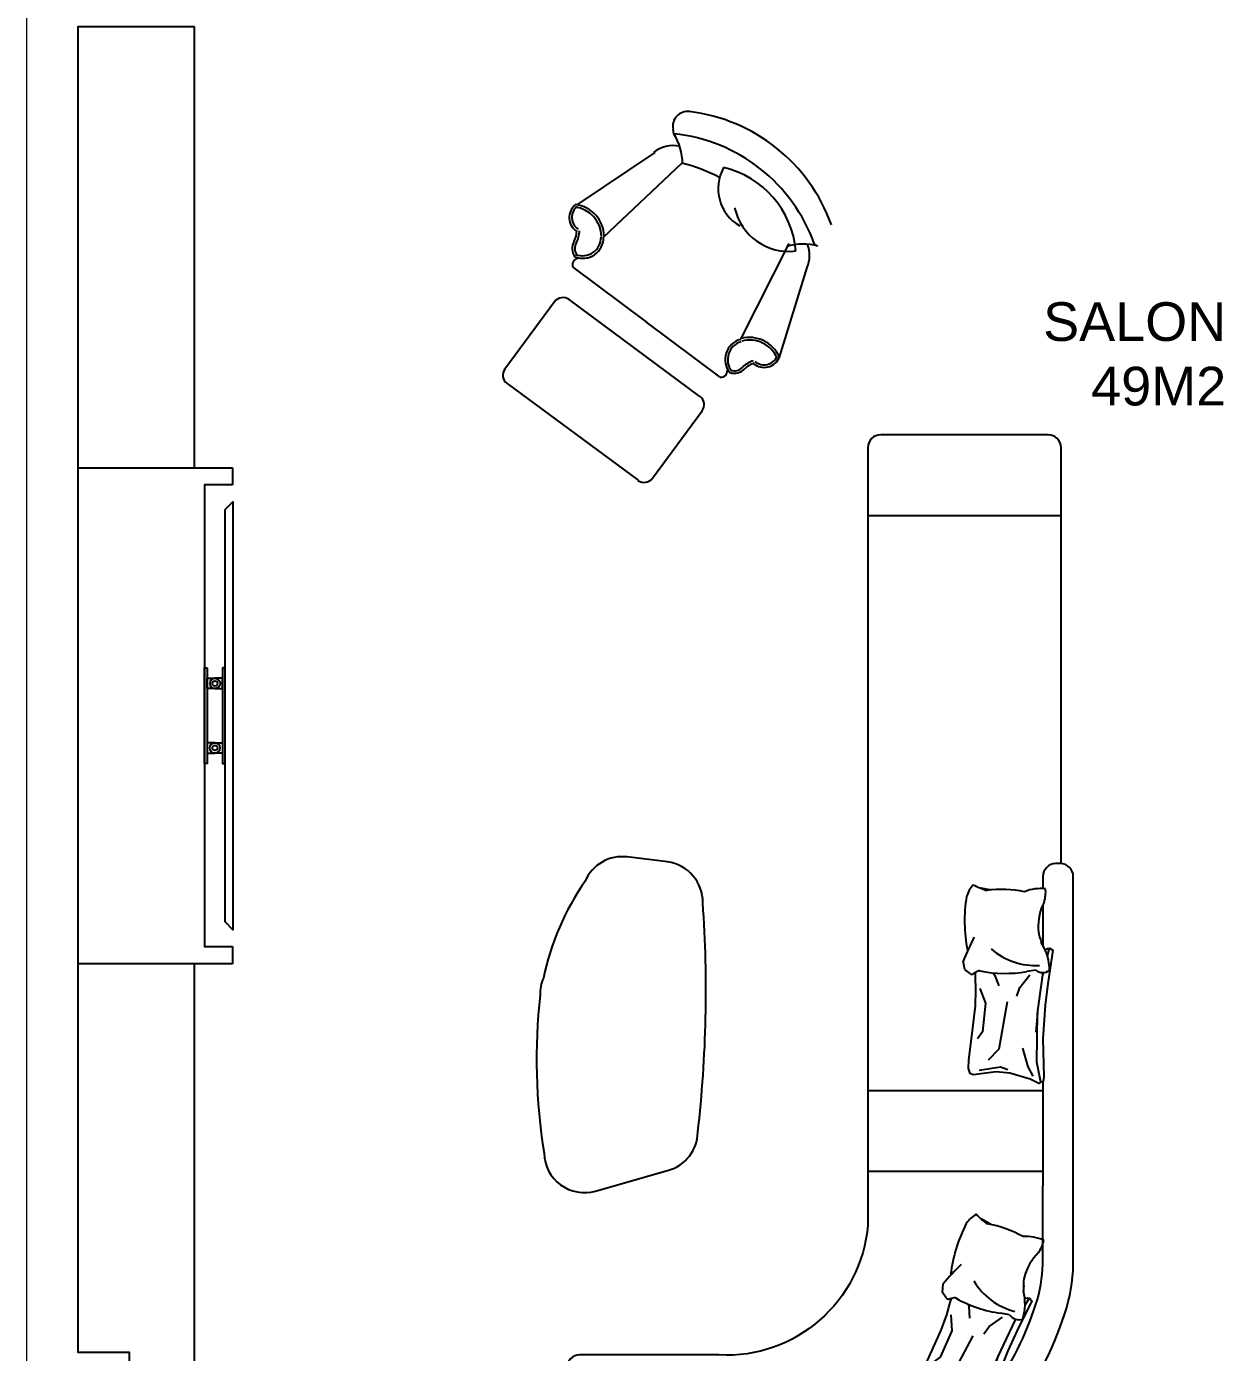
# Model space of a CAD drawing. Header units: millimetres. Extents: x 694231 to 734331, y 4486031 to 4541543.
# Drawn here: x 725363 to 725827, y 4491670 to 4492185 of the extents above; entities that cross this region are included whole.
import ezdxf

# ---------------------------------------------------------------- set-up
doc = ezdxf.new("R2010")
doc.units = ezdxf.units.MM
doc.layers.add('_P3_S_Duvar_Ç', color=7, linetype='Continuous', lineweight=30)
doc.layers.add('DBM_w_sld', color=111, linetype='Continuous', lineweight=20)
doc.layers.add('A-TEFRIS', color=251, linetype='Continuous')
doc.styles.get("Standard").update_dxf_attribs({"font": 'arial.ttf'})

# ---------------------------------------------------------------- blocks, each defined once
blk = doc.blocks.new('derr')
at = {"layer": 'A-TEFRIS'}
for p, q in [((729083.23, 4490606.98, 3.82), (729083.76, 4490603.52, 3.82)), ((729216.86, 4490596.83, 3.82), (729216.3, 4490593.38, 3.82)), ((729052.06, 4490589.18, 3.82), (729051.24, 4490585.09, 3.82)), ((729181.73, 4490589.46, 3.82), (729179.7, 4490585.81, 3.82)), ((729084.55, 4490581.57, 3.82), (729082.98, 4490579.55, 3.82)), ((729083.64, 4490584.53, 3.82), (729084.64, 4490582.75, 3.82)), ((729082.98, 4490579.55, 3.82), (729079.66, 4490578.81, 3.82)), ((729210.36, 4490575.34, 3.82), (729210.77, 4490573.34, 3.82)), ((729208.21, 4490570.8, 3.82), (729204.82, 4490571.12, 3.82)), ((729210.32, 4490572.24, 3.82), (729208.21, 4490570.8, 3.82)), ((729247.32, 4490563.56, 3.82), (729243.49, 4490561.9, 3.82)), ((729279.72, 4490548.1, 3.82), (729277.18, 4490545.69, 3.82)), ((729257.04, 4490532.66, 3.82), (729254.54, 4490534.97, 3.82)), ((729261.5, 4490534.97, 3.82), (729260.62, 4490533.13, 3.82)), ((729259.59, 4490532.52, 3.82), (729257.04, 4490532.66, 3.82))]:
    blk.add_line(p, q, dxfattribs=at)
for points in [[(729041.9, 4490616.82), (728880.57, 4490616.82, 0.414214), (728875.57, 4490611.82), (728875.57, 4490546.86, 0.414214), (728880.57, 4490541.86), (729182.11, 4490541.86, -0.404724), (729232.46, 4490484.07), (729232.46, 4490430.02, 0.414214), (729237.46, 4490425.02), (729308.18, 4490425.02, 0.414214), (729313.18, 4490430.02), (729313.18, 4490481.06, 0.332656), (729216.44, 4490618.3, 0.072261), (729197.34, 4490621.58), (729046.9, 4490621.58, 0.414214), (729041.9, 4490616.58), (729041.9, 4490614.78, 0.414214), (729046.9, 4490609.78), (729051.59, 4490609.78)], [(729246.55, 4490590.27, 0.073864), (729212.79, 4490607.08, 0.071602), (729197.18, 4490609.78), (729166.9, 4490609.78)], [(729263.95, 4490575.67, 0.018818), (729256.88, 4490582.25, 0.018818)], [(729278.85, 4490557.75, 0.036538), (729267.13, 4490572.37)], [(729280.81, 4490554.81, 0.002862), (729280, 4490556.04, 0.002862)], [(729301.38, 4490425.02), (729301.38, 4490481.23, 0.058448), (729298.77, 4490511.03, 0.058448)]]:
    blk.add_lwpolyline(points, format="xyb", dxfattribs=at)
for points in [[(728906.83, 4490541.86), (728906.83, 4490553.31), (728906.83, 4490616.82)], [(729077.69, 4490611.51), (729074.71, 4490612.34), (729075.47, 4490613.59), (729088.38, 4490611.67), (729096.74, 4490610.62), (729109.89, 4490609.76), (729124.59, 4490610.12), (729126.36, 4490609.87), (729126.63, 4490608.94)], [(729075.47, 4490610.25), (729074.85, 4490611.54), (729074.71, 4490612.34)], [(729057.85, 4490609.78), (729073.65, 4490609.78)], [(729126.63, 4490608.94), (729118.96, 4490607.37), (729099.97, 4490607.73), (729095.24, 4490608.35), (729084.15, 4490609.91)], [(729084.15, 4490609.78), (729085.06, 4490609.78)], [(729126.63, 4490608.94), (729127.12, 4490608.2), (729125.53, 4490604.82), (729123.22, 4490596.95), (729122.64, 4490591.7), (729123.78, 4490582.74), (729123.35, 4490581.54), (729121.37, 4490580.9), (729117.97, 4490580.98), (729109.83, 4490582.13), (729097.08, 4490583.63), (729090.79, 4490583.8), (729085.81, 4490583.59), (729084.16, 4490583.6)], [(729107.31, 4490607.17), (729099.74, 4490607.76)], [(729109.46, 4490609.78), (729111.02, 4490609.78)], [(729124.28, 4490605.99), (729120.76, 4490604.08), (729113.45, 4490602.02)], [(729126.39, 4490609.78), (729166.9, 4490609.78)], [(729129.9, 4490541.86), (729129.9, 4490553.31), (729129.9, 4490609.78)], [(729161.16, 4490541.86), (729161.16, 4490553.31), (729161.16, 4490609.78)], [(729093.34, 4490599.72), (729089.98, 4490600.82), (729084.97, 4490604.72)], [(729210.47, 4490602.33), (729210.28, 4490603.75), (729210.4, 4490604.55)], [(729212.98, 4490602.85), (729210.4, 4490604.55), (729211.5, 4490605.51), (729223.2, 4490599.72), (729230.83, 4490596.15), (729243.09, 4490591.29), (729257.19, 4490587.13), (729258.8, 4490586.35), (729258.76, 4490585.38)], [(729117.96, 4490588.66), (729113.78, 4490592.81), (729095.39, 4490596.08)], [(729121.91, 4490596.21), (729120.78, 4490593.39), (729122.17, 4490585.02)], [(729258.76, 4490585.38), (729250.99, 4490586.24), (729233.02, 4490592.41), (729228.71, 4490594.45), (729218.63, 4490599.34)], [(729084.26, 4490590.41), (729085.04, 4490591.03), (729089.3, 4490592.63)], [(729224.25, 4490586.82), (729221.39, 4490588.9), (729217.83, 4490594.15)], [(729239.83, 4490589.63), (729232.81, 4490592.51)], [(729090.27, 4490585.37), (729096.08, 4490587.54), (729107.11, 4490586.4), (729109.81, 4490584.4)], [(729258.76, 4490585.38), (729259.01, 4490584.53), (729256.46, 4490581.8), (729251.85, 4490575.02), (729249.68, 4490570.2), (729248.02, 4490561.32), (729247.24, 4490560.31), (729245.15, 4490560.31), (729241.95, 4490561.43), (729234.55, 4490565.02), (729222.88, 4490570.36), (729216.94, 4490572.45), (729212.14, 4490573.78), (729210.57, 4490574.29)], [(729212.75, 4490580.75), (729213.69, 4490581.1), (729218.23, 4490581.31)], [(729244.29, 4490568.74), (729241.58, 4490573.97), (729225.09, 4490582.73)], [(729255.62, 4490583.29), (729251.69, 4490582.55), (729244.1, 4490582.84)], [(729216.93, 4490574.11), (729223.12, 4490574.39), (729233.27, 4490569.92), (729235.23, 4490567.18)], [(729250.37, 4490574.71), (729248.42, 4490572.37), (729247.18, 4490563.99)], [(729277.97, 4490556.34), (729278.68, 4490557.59), (729279.26, 4490558.16)], [(729280.28, 4490555.24), (729279.26, 4490558.16), (729280.72, 4490558.25), (729286.51, 4490546.55), (729290.41, 4490539.08), (729297.2, 4490527.78), (729305.88, 4490515.92), (729306.69, 4490514.32), (729306.07, 4490513.57)], [(729279.51, 4490535.66), (729278.51, 4490539.05), (729278.85, 4490545.38)], [(729306.07, 4490513.57), (729300.42, 4490518.97), (729289.88, 4490534.78), (729287.69, 4490539.02), (729282.65, 4490549.02)], [(729306.07, 4490513.57), (729305.75, 4490512.74), (729302.07, 4490512.12), (729294.29, 4490509.53), (729289.64, 4490507.01), (729282.93, 4490500.97), (729281.69, 4490500.64), (729280.04, 4490501.9), (729278.17, 4490504.74), (729274.47, 4490512.08), (729268.43, 4490523.41), (729264.98, 4490528.68), (729261.97, 4490532.65), (729261.04, 4490534)], [(729266.69, 4490537.81), (729267.64, 4490537.52), (729271.39, 4490534.93)], [(729293.6, 4490528.43), (729289.77, 4490534.98)], [(729265.98, 4490530), (729271.07, 4490526.46), (729276.43, 4490516.75), (729276.32, 4490513.39)], [(729284.47, 4490509.13), (729285.49, 4490514.93), (729277.7, 4490531.9)], [(729302.31, 4490513.82), (729298.73, 4490515.62), (729292.87, 4490520.45)], [(729292.93, 4490510.19), (729289.96, 4490509.51), (729283.88, 4490503.6)]]:
    blk.add_lwpolyline(points, dxfattribs=at)
blk.add_lwpolyline([(729168.89, 4490436.19), (729160.85, 4490464.48, 0.329119), (729146.11, 4490475.86, 0.046851), (729057.16, 4490477.8, 0.384612), (729041.26, 4490464.06), (729039.32, 4490448.49, 0.333575), (729048.68, 4490432.15, 0.100377), (729086.29, 4490415.94, 0.108489), (729092.89, 4490414.66, 0.067369), (729154.21, 4490416.22, 0.490028)], format="xyb", close=True, dxfattribs=at)
for centre, radius, start, end in [((729083.43, 4490592.52, 3.82), 19.84, 90.3972, 122.4012), ((729079.64, 4490609.71, 3.82), 4.51, 322.7878, 36.0358), ((729067.68, 4490608.82, 3.82), 16.11, 173.067, 202.4253), ((729053.17, 4490599.24, 3.82), 11.62, 71.3714, 97.3412), ((729066.49, 4490629.02, 3.82), 21.09, 242.8894, 272.2123), ((729067.31, 4490616.25, 3.82), 8.3, 269.9868, 297.8537), ((729072.61, 4490606.31, 3.82), 2.97, 86.4616, 126.1074), ((729054.94, 4490607.03, 3.82), 26.49, 319.2077, 3.1631), ((729202.62, 4490603.36, 3.82), 16.11, 155.1957, 184.554), ((729185.87, 4490598.69, 3.82), 11.62, 53.5001, 79.4699), ((729207.69, 4490622.95, 3.82), 21.09, 225.0181, 254.341), ((729094.82, 4490593.98, 3.82), 42.93, 168.3208, 188.0316), ((729033.57, 4490595.06, 3.82), 50.9, 348.9192, 9.5695), ((729223.9, 4490580.91, 3.82), 42.93, 150.4495, 170.1603), ((729204.55, 4490610.54, 3.82), 8.3, 252.1156, 279.9824), ((729206.55, 4490599.45, 3.82), 2.97, 68.5903, 108.2361), ((729212.61, 4490583.01, 3.82), 19.84, 72.5259, 104.53), ((729214.28, 4490600.53, 3.82), 4.51, 304.9166, 18.1646), ((729189.95, 4490605.56, 3.82), 26.49, 301.3364, 345.2919), ((729165.94, 4490600.73, 3.82), 50.9, 331.0479, 351.6983), ((729027.67, 4490595.47, 3.82), 25.75, 330.4698, 343.1099), ((729060.3, 4490587.54, 3.82), 8.41, 166.4676, 168.74), ((729084.57, 4490585.05, 3.82), 1.07, 167.8503, 209.4987), ((729160.45, 4490602.93, 3.82), 25.75, 312.5986, 325.2386), ((729189.07, 4490585.37, 3.82), 8.41, 148.5963, 150.8687), ((729058.07, 4490591.43, 3.82), 11.77, 227.2936, 253.3835), ((729064.17, 4490638.97, 3.82), 59.58, 260.8512, 280.9028), ((729157.76, 4490760.69, 3.82), 197.94, 243.8108, 246.7629), ((729083.71, 4490582.22, 3.82), 1.07, 322.0896, 29.4987), ((729188.14, 4490589.75, 3.82), 11.77, 209.4224, 235.5122), ((729208.54, 4490633.13, 3.82), 59.58, 242.9799, 263.0315), ((729334.96, 4490720.26, 3.82), 197.94, 225.9395, 228.8916), ((729211.4, 4490575.55, 3.82), 1.07, 149.979, 191.6275), ((729272.36, 4490561.93, 3.82), 16.11, 117.8323, 147.1905), ((729256.22, 4490568.39, 3.82), 11.62, 16.1366, 42.1064), ((729209.72, 4490573.12, 3.82), 1.07, 304.2183, 11.6275), ((729275.65, 4490531.17, 3.82), 42.93, 113.086, 132.7968), ((729288.28, 4490574.42, 3.82), 21.09, 187.6546, 216.9775), ((729252.59, 4490559.91, 3.82), 11.77, 172.0589, 198.1487), ((729238.58, 4490587.18, 3.82), 25.75, 275.2351, 287.8751), ((729250.67, 4490555.85, 3.82), 8.41, 111.2328, 113.5053), ((729278.25, 4490566.47, 3.82), 8.3, 214.7521, 242.6189), ((729295.13, 4490582, 3.82), 59.58, 205.6165, 225.668), ((729273.11, 4490556.44, 3.82), 2.97, 31.2268, 70.8726), ((729267.95, 4490539.7, 3.82), 19.84, 35.1624, 67.1665), ((729263.63, 4490571.37, 3.82), 26.49, 263.9729, 307.9284), ((729279.91, 4490552.61, 3.82), 4.51, 267.5531, 340.8011), ((729448.49, 4490574.53, 3.82), 197.94, 188.576, 191.5281), ((729241.61, 4490582.1, 3.82), 50.9, 293.6844, 314.3348), ((729262.46, 4490534.5, 3.82), 1.07, 112.6155, 154.264), ((729259.65, 4490533.59, 3.82), 1.07, 266.8548, 334.264)]:
    blk.add_arc(centre, radius, start, end, dxfattribs=at)
blk = doc.blocks.new('koltuk')
at = {"layer": 'A-TEFRIS'}
for p, q in [((728958.49, 4490290.19), (728939.19, 4490264.05)), ((729014.9, 4490253.51), (728964.08, 4490291.03)), ((728940.03, 4490258.46), (728990.85, 4490220.93)), ((728932.14, 4490251.07), (728960.74, 4490229.7)), ((728996.44, 4490221.77), (729015.75, 4490247.91)), ((728909.17, 4490243.25), (728898.38, 4490208.52)), ((728905.51, 4490199.23), (728924.36, 4490236.34)), ((728989.34, 4490208.33), (728960.74, 4490229.7)), ((728895.61, 4490199.52), (728895.01, 4490199.58)), ((728947.17, 4490168.1), (728977.42, 4490196.7)), ((728987.72, 4490184.13), (728957.47, 4490163.94)), ((728946.82, 4490167.93), (728947.17, 4490168.1)), ((728950.14, 4490156.63), (728950.49, 4490154.8))]:
    blk.add_line(p, q, dxfattribs=at)
for centre, radius, start, end in [((728961.71, 4490287.82), 4, 53.5572, 143.5572), ((728942.4, 4490261.67), 4, 143.5572, 233.5572), ((728931.89, 4490248.66), 2.43, 84.0587, 186.3168), ((729012.53, 4490250.29), 4, 323.5572, 53.5572), ((728915.13, 4490240.8), 6.44, 49.1647, 157.6939), ((728915.13, 4490240.8), 5.44, 49.1647, 157.6939), ((728916.83, 4490253.47), 8.15, 285.8668, 315.7774), ((728916.83, 4490253.47), 9.15, 285.8668, 315.7774), ((728926.8, 4490243.78), 5.75, 72.682, 135.7774), ((728926.8, 4490243.78), 4.75, 72.682, 135.7774), ((728922.13, 4490244.19), 7.15, 285.8668, 38.5475), ((728922.13, 4490244.19), 8.15, 285.8668, 38.5475), ((728920.76, 4490248.26), 12.63, 203.3962, 285.3959), ((728920.76, 4490248.26), 11.63, 203.3962, 285.3959), ((728993.22, 4490224.15), 4, 233.5572, 323.5572), ((728910.19, 4490203.88), 12.69, 158.5761, 200.1962), ((728985.57, 4490196.78), 8.15, 67.9145, 180.5952), ((728987.1, 4490207.41), 2.43, 280.1452, 22.4033), ((728900.13, 4490221.53), 22.11, 254.6693, 286.3658), ((728905.58, 4490180.75), 21.48, 12.1982, 97.3885), ((728939.19, 4490205.24), 36.51, 185.0126, 256.814), ((728962.82, 4490230.99), 64.91, 208.3771, 208.626), ((728985.57, 4490196.78), 7.15, 67.9145, 180.5952), ((728983.86, 4490201.14), 4.75, 330.6845, 33.7799), ((728983.86, 4490201.14), 5.75, 330.6845, 33.7799), ((728956.79, 4490221.2), 64.91, 199.5146, 264.1173), ((728989.87, 4490196.62), 12.63, 181.0661, 263.0657), ((728989.87, 4490196.62), 11.63, 181.0661, 263.0657), ((728995.98, 4490194.33), 9.15, 150.6845, 180.5952), ((728984.31, 4490189.1), 6.44, 308.7681, 57.2973), ((728995.98, 4490194.33), 8.15, 150.6845, 180.5952), ((728952.13, 4490214.56), 67.02, 199.753, 263.1635), ((728916.27, 4490177.83), 16.71, 330.8376, 59.9785), ((728984.31, 4490189.1), 5.44, 308.7681, 57.2973), ((728962.82, 4490230.99), 64.91, 242.0937, 255.9169), ((728968.93, 4490168.28), 22.11, 180.0962, 211.7926), ((728950.3, 4490173.91), 12.69, 259.0883, 307.8859), ((728944.84, 4490153.72), 5.75, 263.1635, 10.7741)]:
    blk.add_arc(centre, radius, start, end, dxfattribs=at)
blk = doc.blocks.new('salon')
at = {"layer": 'A-TEFRIS'}
blk.add_line((728833.2, 4490266.73), (728773.2, 4490266.73), dxfattribs=at)
for points in [[(728818.2, 4490266.73), (728818.2, 4490076), (728793.22, 4490076), (728793.22, 4490116), (728773.2, 4490116), (728773.2, 4490630.26), (728818.2, 4490630.26)], [(728818.2, 4490630.26), (728818.2, 4490459.14)], [(728773.2, 4490459.14), (728818.2, 4490459.14), (728833.2, 4490459.14)], [(728833.2, 4490459.14), (728833.2, 4490452.52)], [(728833.2, 4490452.52), (728822.32, 4490452.52), (728822.32, 4490273.44), (728833.2, 4490273.44)], [(728833.2, 4490273.44), (728833.2, 4490266.73)]]:
    blk.add_lwpolyline(points, dxfattribs=at)
for points in [[(728830.32, 4490282.98), (728830.32, 4490442.98), (728833.32, 4490445.98), (728833.32, 4490279.98)], [(728823.32, 4490381.48), (728823.32, 4490344.48), (728822.32, 4490344.48), (728822.32, 4490381.48)], [(728829.32, 4490381.48), (728829.32, 4490344.48), (728830.32, 4490344.48), (728830.32, 4490381.48)]]:
    blk.add_lwpolyline(points, close=True, dxfattribs=at)
for points in [[(728823.32, 4490375.48), (728823.32, 4490377.48), (728826.32, 4490377.48, -1), (728826.32, 4490373.48), (728823.32, 4490373.48)], [(728829.32, 4490375.48), (728829.32, 4490377.48), (728826.32, 4490377.48, 1), (728826.32, 4490373.48), (728829.32, 4490373.48)], [(728823.32, 4490350.48), (728823.32, 4490348.48), (728826.32, 4490348.48, 1), (728826.32, 4490352.48), (728823.32, 4490352.48)], [(728829.32, 4490350.48), (728829.32, 4490348.48), (728826.32, 4490348.48, -1), (728826.32, 4490352.48), (728829.32, 4490352.48)]]:
    blk.add_lwpolyline(points, format="xyb", close=True, dxfattribs=at)
for centre in [(728826.32, 4490375.48), (728826.32, 4490375.48), (728826.32, 4490350.48), (728826.32, 4490350.48)]:
    blk.add_circle(centre, 1, dxfattribs=at)

msp = doc.modelspace()

# ---------------------------------------------------------------- linework, layer by layer
at = {"layer": 'DBM_w_sld'}
for points in [[(725362.85, 4492680.38), (725362.85, 4491630.38)], [(725382.84, 4492184.65), (725382.84, 4491670.38)]]:
    msp.add_lwpolyline(points, dxfattribs=at)

# ---------------------------------------------------------------- block references
at = {"layer": '_P3_S_Duvar_Ç', "color": 240, "lineweight": 30, "true_color": 0xed1f24}
msp.add_blockref('salon', (-3390.36, 1554.38), dxfattribs=at)
for name, p, rotation in [('koltuk', (1454564.21, 8982299.67), 180), ('derr', (-3764852.54, 5220901.88), 270)]:
    msp.add_blockref(name, p, dxfattribs=dict(at, rotation=rotation))

# ---------------------------------------------------------------- texts
at = {"color": 5, "lineweight": 53, "insert": (725828.37, 4492077.7), "char_height": 15, "attachment_point": 3}
msp.add_mtext_dynamic_manual_height_columns('{\\C7;SALON\\P49M2}', width=2900.1629, gutter_width=75, heights=[0], dxfattribs=at)

doc.saveas('drawing.dxf')
